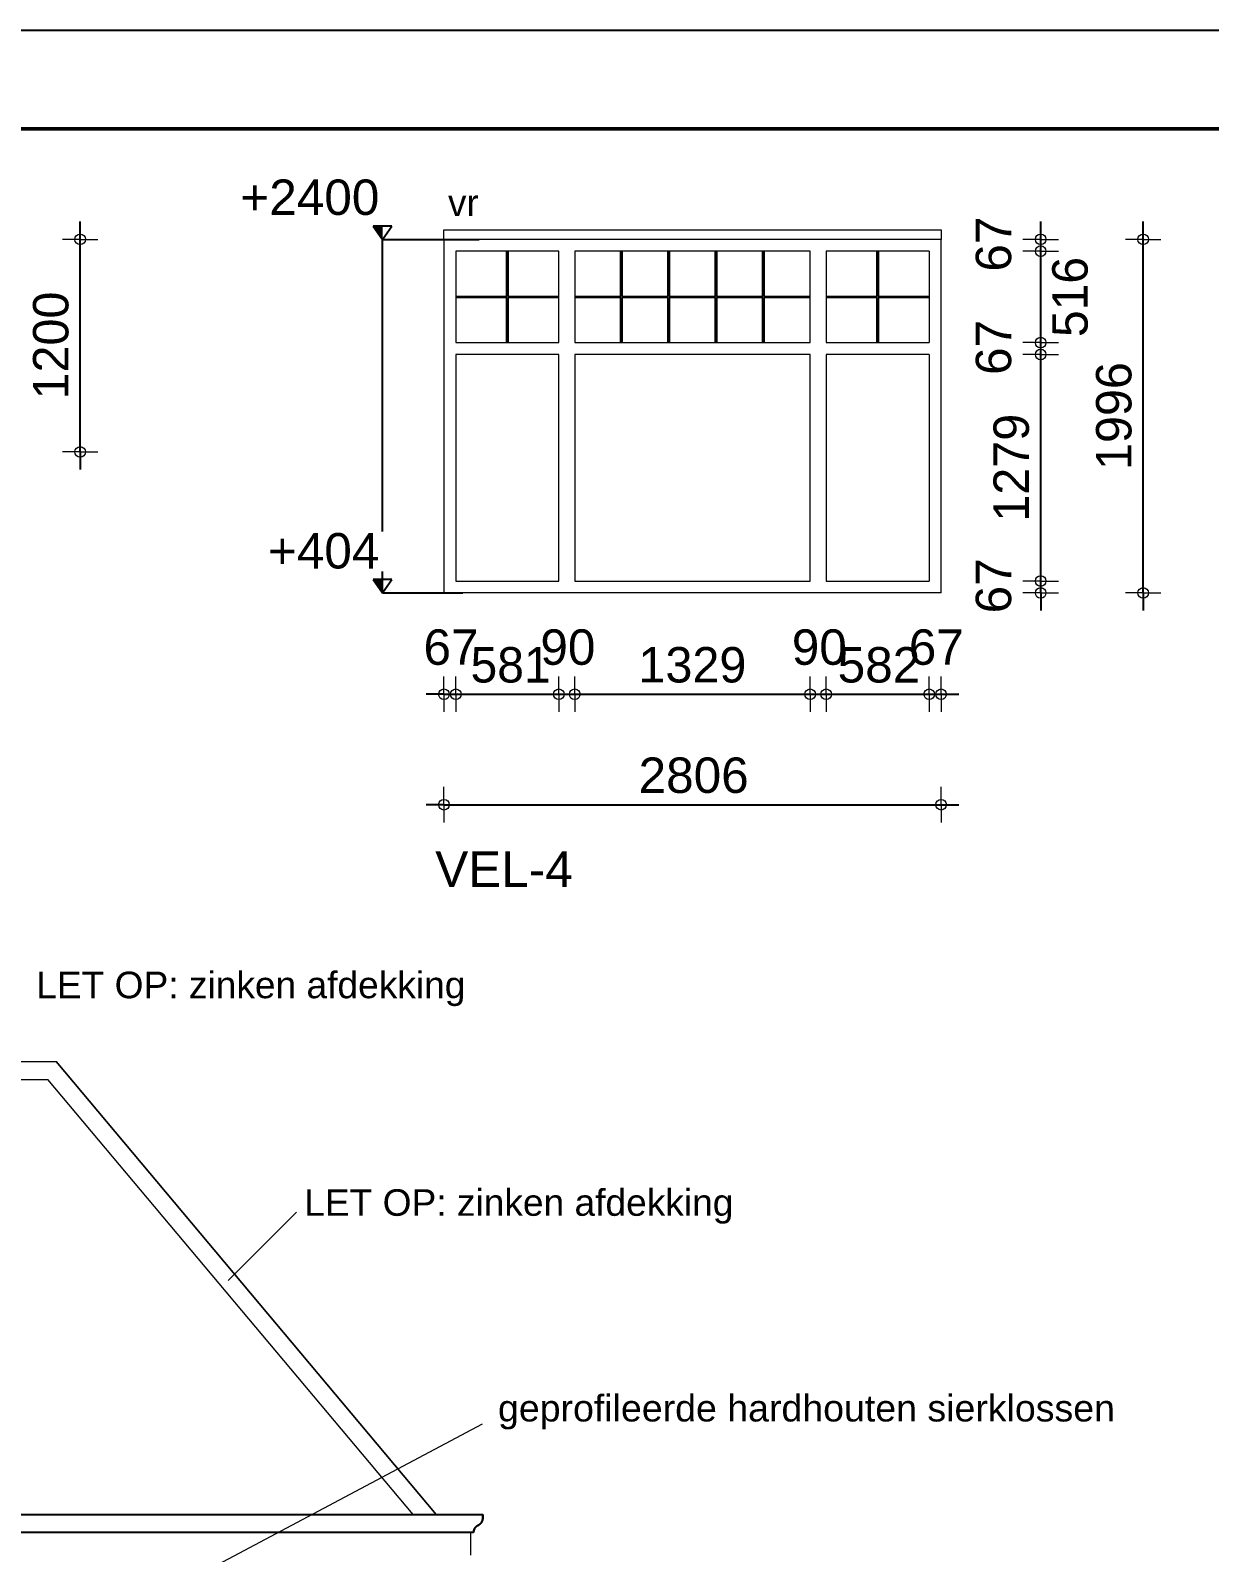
# Model space of a CAD drawing. Header units: millimetres. Extents: x 0 to 59350, y 0 to 29700.
# Drawn here: x 8516 to 11844, y 25404 to 29700 of the extents above; entities that cross this region are included whole.
import ezdxf

# ---------------------------------------------------------------- set-up
doc = ezdxf.new("R2010")
doc.units = ezdxf.units.MM
doc.linetypes.add('PUNKT2_S9', pattern=[1, 0, -1])
doc.layers.add('Standard', color=7, linetype='Continuous', lineweight=25)
doc.styles.add('ARIAL', font='arial.ttf')

msp = doc.modelspace()

# ---------------------------------------------------------------- hatches: boundary and pattern name
at = {"layer": 'Standard', "linetype": 'PUNKT2_S9', "lineweight": -3}
for points in [[(9510.3, 29110.4), (9510.3, 29147.9), (9484, 29147.9)], [(9510.3, 28112.4), (9510.3, 28149.9), (9484, 28149.9)]]:
    msp.add_hatch(color=7, dxfattribs=at).paths.add_polyline_path(points)

# ---------------------------------------------------------------- linework, layer by layer
at = {"layer": 'Standard', "color": 1, "linetype": 'Continuous', "lineweight": 25}
msp.add_line((59349.6, 29700), (-0.4, 29700), dxfattribs=at)
at = {"layer": 'Standard', "color": 30, "linetype": 'Continuous', "lineweight": 50}
msp.add_line((59072.1, 29422.5), (249.6, 29422.5), dxfattribs=at)
at = {"layer": 'Standard', "color": 7, "linetype": 'Continuous', "lineweight": -3}
for p, q in [((8656.8, 29110.4), (8656.8, 29160.4)), ((9536.5, 29147.9), (9484, 29147.9)), ((9484, 29147.9), (9510.3, 29110.4)), ((9510.3, 29110.4), (9536.5, 29147.9)), ((11367.5, 29110.4), (11367.5, 29160.4)), ((11656.8, 29110.4), (11656.8, 29160.4)), ((8656.8, 28510.4), (8656.8, 29110.4)), ((9510.3, 28285.3), (9510.3, 29110.4)), ((9510.3, 29110.4), (9783.1, 29110.4)), ((11367.5, 29076.9), (11367.5, 29110.4)), ((11656.8, 28112.4), (11656.8, 29110.4)), ((11367.5, 28818.9), (11367.5, 29076.9)), ((11367.5, 28785.4), (11367.5, 28818.9)), ((11367.5, 28145.9), (11367.5, 28785.4)), ((8656.8, 28510.4), (8656.8, 28460.4)), ((9536.5, 28149.9), (9484, 28149.9)), ((9484, 28149.9), (9510.3, 28112.4)), ((9510.3, 28112.4), (9510.3, 28173.2)), ((9510.3, 28112.4), (9536.5, 28149.9)), ((11367.5, 28112.4), (11367.5, 28145.9)), ((9510.3, 28112.4), (9737.1, 28112.4)), ((11367.5, 28112.4), (11367.5, 28062.4)), ((11656.8, 28112.4), (11656.8, 28062.4)), ((9683.5, 27826.4), (9633.5, 27826.4)), ((9683.5, 27826.4), (9717, 27826.4)), ((9717, 27826.4), (10007.5, 27826.4)), ((10007.5, 27826.4), (10052.5, 27826.4)), ((10052.5, 27826.4), (10157.4, 27826.4)), ((10157.4, 27826.4), (10717, 27826.4)), ((10717, 27826.4), (10762, 27826.4)), ((10762, 27826.4), (11053, 27826.4)), ((11053, 27826.4), (11086.5, 27826.4)), ((11086.5, 27826.4), (11136.5, 27826.4)), ((9683.5, 27514.7), (9633.5, 27514.7)), ((9683.5, 27514.7), (10157.8, 27514.7)), ((10157.8, 27514.7), (11086.5, 27514.7)), ((11086.5, 27514.7), (11136.5, 27514.7))]:
    msp.add_line(p, q, dxfattribs=at)
at = {"layer": 'Standard', "color": 7, "linetype": 'Continuous', "lineweight": 18}
for p, q in [((9683.5, 29110.4), (9683.5, 29137.6)), ((9683.5, 29137.6), (11086.5, 29137.6)), ((11086.5, 29137.6), (11086.5, 29110.4)), ((8656.8, 29110.4), (8606.8, 29110.4)), ((8656.8, 29110.4), (8706.8, 29110.4)), ((11367.5, 29110.4), (11317.5, 29110.4)), ((11367.5, 29110.4), (11417.5, 29110.4)), ((11656.8, 29110.4), (11606.8, 29110.4)), ((11656.8, 29110.4), (11706.8, 29110.4)), ((11367.5, 29076.9), (11317.5, 29076.9)), ((11367.5, 29076.9), (11417.5, 29076.9)), ((11367.5, 28818.9), (11317.5, 28818.9)), ((11367.5, 28785.4), (11317.5, 28785.4)), ((11367.5, 28818.9), (11417.5, 28818.9)), ((11367.5, 28785.4), (11417.5, 28785.4)), ((8656.8, 28510.4), (8606.8, 28510.4)), ((8656.8, 28510.4), (8706.8, 28510.4)), ((11367.5, 28145.9), (11317.5, 28145.9)), ((11367.5, 28145.9), (11417.5, 28145.9)), ((11367.5, 28112.4), (11317.5, 28112.4)), ((11367.5, 28112.4), (11417.5, 28112.4)), ((11656.8, 28112.4), (11606.8, 28112.4)), ((11656.8, 28112.4), (11706.8, 28112.4)), ((9683.5, 27826.4), (9683.5, 27876.4)), ((9717, 27826.4), (9717, 27876.4)), ((10007.5, 27826.4), (10007.5, 27876.4)), ((10052.5, 27826.4), (10052.5, 27876.4)), ((10717, 27826.4), (10717, 27876.4)), ((10762, 27826.4), (10762, 27876.4)), ((11053, 27826.4), (11053, 27876.4)), ((11086.5, 27826.4), (11086.5, 27876.4)), ((9683.5, 27826.4), (9683.5, 27776.4)), ((9717, 27826.4), (9717, 27776.4)), ((10007.5, 27826.4), (10007.5, 27776.4)), ((10052.5, 27826.4), (10052.5, 27776.4)), ((10717, 27826.4), (10717, 27776.4)), ((10762, 27826.4), (10762, 27776.4)), ((11053, 27826.4), (11053, 27776.4)), ((11086.5, 27826.4), (11086.5, 27776.4)), ((9683.5, 27514.7), (9683.5, 27564.7)), ((11086.5, 27514.7), (11086.5, 27564.7)), ((9683.5, 27514.7), (9683.5, 27464.7)), ((11086.5, 27514.7), (11086.5, 27464.7)), ((7153.1, 26739.4), (8566, 26739.4)), ((9596.5, 25511.4), (8566, 26739.4)), ((9074.2, 26171.5), (9267.2, 26364.5)), ((8941.3, 25314.8), (9791.8, 25766.7))]:
    msp.add_line(p, q, dxfattribs=at)
at = {"layer": 'Standard', "color": 51, "linetype": 'Continuous', "lineweight": 18}
for p, q in [((9683.5, 29110.4), (9683.5, 28112.4)), ((11086.5, 28112.4), (11086.5, 29110.4)), ((10007.5, 29076.9), (9717, 29076.9)), ((9717, 29076.9), (9717, 28818.9)), ((10007.5, 28818.9), (10007.5, 29076.9)), ((10052.5, 29076.9), (10052.5, 28818.9)), ((10717, 29076.9), (10052.5, 29076.9)), ((10717, 28818.9), (10717, 29076.9)), ((10762, 29076.9), (10762, 28818.9)), ((11053, 29076.9), (10762, 29076.9)), ((11053, 29076.9), (11053, 28818.9)), ((9717, 28818.9), (10007.5, 28818.9)), ((10007.5, 28785.4), (9717, 28785.4)), ((9717, 28785.4), (9717, 28145.9)), ((10007.5, 28145.9), (10007.5, 28785.4)), ((10052.5, 28818.9), (10717, 28818.9)), ((10717, 28785.4), (10052.5, 28785.4)), ((10052.5, 28785.4), (10052.5, 28145.9)), ((10717, 28145.9), (10717, 28785.4)), ((10762, 28818.9), (11053, 28818.9)), ((10762, 28785.4), (10762, 28145.9)), ((11053, 28785.4), (10762, 28785.4)), ((11053, 28785.4), (11053, 28145.9)), ((9717, 28145.9), (10007.5, 28145.9)), ((10052.5, 28145.9), (10717, 28145.9)), ((10762, 28145.9), (11053, 28145.9)), ((9759.5, 25396.4), (9759.5, 25460.4))]:
    msp.add_line(p, q, dxfattribs=at)
at = {"layer": 'Standard', "color": 36, "linetype": 'Continuous', "lineweight": 18}
msp.add_line((11086.5, 29110.4), (9683.5, 29110.4), dxfattribs=at)
at = {"layer": 'Standard', "color": 250, "linetype": 'Continuous', "lineweight": -3}
for p, q in [((9861, 28949.2), (9861, 29076.9)), ((9863.5, 29076.9), (9863.5, 28949.2)), ((10183, 28949.2), (10183, 29076.9)), ((10185.5, 29076.9), (10185.5, 28949.2)), ((10316.5, 28949.2), (10316.5, 29076.9)), ((10319, 29076.9), (10319, 28949.2)), ((10450, 28949.2), (10450, 29076.9)), ((10452.5, 29076.9), (10452.5, 28949.2)), ((10583.5, 28949.2), (10583.5, 29076.9)), ((10586, 29076.9), (10586, 28949.2)), ((10906.2, 28949.2), (10906.2, 29076.9)), ((10908.7, 29076.9), (10908.7, 28949.2)), ((9717, 28949.2), (9861, 28949.2)), ((9861, 28946.7), (9717, 28946.7)), ((9861, 28818.9), (9861, 28946.7)), ((9863.5, 28949.2), (10007.5, 28949.2)), ((9863.5, 28946.7), (9863.5, 28818.9)), ((10007.5, 28946.7), (9863.5, 28946.7)), ((10052.5, 28949.2), (10183, 28949.2)), ((10183, 28946.7), (10052.5, 28946.7)), ((10183, 28818.9), (10183, 28946.7)), ((10185.5, 28949.2), (10316.5, 28949.2)), ((10185.5, 28946.7), (10185.5, 28818.9)), ((10316.5, 28946.7), (10185.5, 28946.7)), ((10316.5, 28818.9), (10316.5, 28946.7)), ((10319, 28949.2), (10450, 28949.2)), ((10319, 28946.7), (10319, 28818.9)), ((10450, 28946.7), (10319, 28946.7)), ((10450, 28818.9), (10450, 28946.7)), ((10452.5, 28949.2), (10583.5, 28949.2)), ((10452.5, 28946.7), (10452.5, 28818.9)), ((10583.5, 28946.7), (10452.5, 28946.7)), ((10583.5, 28818.9), (10583.5, 28946.7)), ((10586, 28949.2), (10717, 28949.2)), ((10586, 28946.7), (10586, 28818.9)), ((10717, 28946.7), (10586, 28946.7)), ((10762, 28949.2), (10906.2, 28949.2)), ((10906.2, 28946.7), (10762, 28946.7)), ((10906.2, 28818.9), (10906.2, 28946.7)), ((10908.7, 28949.2), (11053, 28949.2)), ((10908.7, 28946.7), (10908.7, 28818.9)), ((11053, 28946.7), (10908.7, 28946.7))]:
    msp.add_line(p, q, dxfattribs=at)
at = {"layer": 'Standard', "color": 59, "linetype": 'Continuous', "lineweight": 18}
msp.add_line((11086.5, 28112.4), (9683.5, 28112.4), dxfattribs=at)
at = {"layer": 'Standard', "color": 34, "linetype": 'Continuous', "lineweight": 18}
for p, q in [((7129.7, 26789.4), (8589.4, 26789.4)), ((7129.7, 26789.4), (8589.4, 26789.4)), ((8589.4, 26789.4), (9661.7, 25511.4)), ((9661.7, 25511.4), (8589.4, 26789.4)), ((9661.7, 25511.4), (6057.4, 25511.4))]:
    msp.add_line(p, q, dxfattribs=at)
at = {"layer": 'Standard', "color": 5, "linetype": 'Continuous', "lineweight": -3}
for p, q in [((5926, 25511.4), (9793, 25511.4)), ((9773.3, 25476), (9773.8, 25476.6)), ((9773.8, 25476.6), (9773.3, 25476)), ((9773.8, 25476.6), (9774.4, 25477.1)), ((9774.4, 25477.1), (9773.8, 25476.6)), ((9774.4, 25477.1), (9774.9, 25477.6)), ((9774.9, 25477.6), (9774.4, 25477.1)), ((9774.9, 25477.6), (9775.5, 25478.1)), ((9775.5, 25478.1), (9774.9, 25477.6)), ((9775.5, 25478.1), (9776.2, 25478.6)), ((9776.2, 25478.6), (9775.5, 25478.1)), ((9776.2, 25478.6), (9776.8, 25479)), ((9776.8, 25479), (9776.2, 25478.6)), ((9776.8, 25479), (9777.4, 25479.5)), ((9777.4, 25479.5), (9776.8, 25479)), ((9777.4, 25479.5), (9778.1, 25479.9)), ((9778.1, 25479.9), (9777.4, 25479.5)), ((9778.1, 25479.9), (9778.7, 25480.2)), ((9778.7, 25480.2), (9778.1, 25479.9)), ((9778.7, 25480.2), (9779.4, 25480.6)), ((9779.4, 25480.6), (9778.7, 25480.2)), ((9779.4, 25480.6), (9780.6, 25481.2)), ((9780.6, 25481.2), (9779.4, 25480.6)), ((9780.6, 25481.2), (9781.2, 25481.5)), ((9781.2, 25481.5), (9780.6, 25481.2)), ((9781.2, 25481.5), (9781.9, 25481.9)), ((9781.9, 25481.9), (9781.2, 25481.5)), ((9781.9, 25481.9), (9782.6, 25482.3)), ((9782.6, 25482.3), (9781.9, 25481.9)), ((9782.6, 25482.3), (9783.2, 25482.7)), ((9783.2, 25482.7), (9782.6, 25482.3)), ((9783.2, 25482.7), (9783.8, 25483.2)), ((9783.8, 25483.2), (9783.2, 25482.7)), ((9783.8, 25483.2), (9784.4, 25483.6)), ((9784.4, 25483.6), (9783.8, 25483.2)), ((9784.4, 25483.6), (9785, 25484.1)), ((9785, 25484.1), (9784.4, 25483.6)), ((9785, 25484.1), (9785.6, 25484.6)), ((9785.6, 25484.6), (9785, 25484.1)), ((9785.6, 25484.6), (9786.2, 25485.2)), ((9786.2, 25485.2), (9785.6, 25484.6)), ((9786.2, 25485.2), (9786.7, 25485.7)), ((9786.7, 25485.7), (9786.2, 25485.2)), ((9786.7, 25485.7), (9787.2, 25486.3)), ((9787.2, 25486.3), (9786.7, 25485.7)), ((9787.2, 25486.3), (9787.8, 25486.9)), ((9787.8, 25486.9), (9787.2, 25486.3)), ((9787.8, 25486.9), (9788.2, 25487.5)), ((9788.2, 25487.5), (9787.8, 25486.9)), ((9788.2, 25487.5), (9788.7, 25488.1)), ((9788.7, 25488.1), (9788.2, 25487.5)), ((9788.7, 25488.1), (9789.1, 25488.7)), ((9789.1, 25488.7), (9788.7, 25488.1)), ((9789.1, 25488.7), (9789.6, 25489.4)), ((9789.6, 25489.4), (9789.1, 25488.7)), ((9789.6, 25489.4), (9790, 25490)), ((9790, 25490), (9789.6, 25489.4)), ((9790, 25490), (9790.3, 25490.7)), ((9790.3, 25490.7), (9790, 25490)), ((9790.3, 25490.7), (9790.7, 25491.4)), ((9790.7, 25491.4), (9790.3, 25490.7)), ((9790.7, 25491.4), (9791, 25492.1)), ((9791, 25492.1), (9790.7, 25491.4)), ((9791, 25492.1), (9791.3, 25492.8)), ((9791.3, 25492.8), (9791, 25492.1)), ((9791.3, 25492.8), (9791.6, 25493.5)), ((9791.6, 25493.5), (9791.3, 25492.8)), ((9791.6, 25493.5), (9791.9, 25494.2)), ((9791.9, 25494.2), (9791.6, 25493.5)), ((9791.9, 25494.2), (9792.1, 25495)), ((9792.1, 25495), (9791.9, 25494.2)), ((9792.1, 25495), (9792.3, 25495.7)), ((9792.3, 25495.7), (9792.1, 25495)), ((9792.3, 25495.7), (9792.5, 25496.4)), ((9792.5, 25496.4), (9792.3, 25495.7)), ((9792.5, 25496.4), (9792.7, 25497.2)), ((9792.7, 25497.2), (9792.5, 25496.4)), ((9792.7, 25497.2), (9792.8, 25498)), ((9792.8, 25498), (9792.7, 25497.2)), ((9792.8, 25498), (9792.9, 25498.7)), ((9792.9, 25498.7), (9792.8, 25498)), ((9792.9, 25498.7), (9793, 25499.5)), ((9793, 25499.5), (9792.9, 25498.7)), ((9793, 25511.4), (9793, 25501.4)), ((9793, 25501.4), (9793, 25511.4)), ((9793, 25501.1), (9793, 25501.4)), ((9793, 25501.4), (9793, 25501.1)), ((9793, 25500.2), (9793, 25501.1)), ((9793, 25501.1), (9793, 25500.2)), ((9793, 25499.5), (9793, 25500.2)), ((9793, 25500.2), (9793, 25499.5)), ((9767.1, 25460.4), (5952, 25460.4)), ((9767.1, 25462.2), (9767.2, 25463)), ((9767.2, 25463), (9767.1, 25462.2)), ((9767.1, 25461.5), (9767.1, 25462.2)), ((9767.1, 25462.2), (9767.1, 25461.5)), ((9767.1, 25460.4), (9767.1, 25461.5)), ((9767.1, 25461.5), (9767.1, 25460.4)), ((9767.2, 25463), (9767.3, 25463.7)), ((9767.3, 25463.7), (9767.2, 25463)), ((9767.3, 25463.7), (9767.4, 25464.5)), ((9767.4, 25464.5), (9767.3, 25463.7)), ((9767.4, 25464.5), (9767.6, 25465.2)), ((9767.6, 25465.2), (9767.4, 25464.5)), ((9767.6, 25465.2), (9767.7, 25466)), ((9767.7, 25466), (9767.6, 25465.2)), ((9767.7, 25466), (9767.9, 25466.7)), ((9767.9, 25466.7), (9767.7, 25466)), ((9767.9, 25466.7), (9768.2, 25467.5)), ((9768.2, 25467.5), (9767.9, 25466.7)), ((9768.2, 25467.5), (9768.4, 25468.2)), ((9768.4, 25468.2), (9768.2, 25467.5)), ((9768.4, 25468.2), (9768.7, 25468.9)), ((9768.7, 25468.9), (9768.4, 25468.2)), ((9768.7, 25468.9), (9769, 25469.6)), ((9769, 25469.6), (9768.7, 25468.9)), ((9769, 25469.6), (9769.3, 25470.3)), ((9769.3, 25470.3), (9769, 25469.6)), ((9769.3, 25470.3), (9769.7, 25471)), ((9769.7, 25471), (9769.3, 25470.3)), ((9769.7, 25471), (9770.1, 25471.7)), ((9770.1, 25471.7), (9769.7, 25471)), ((9770.1, 25471.7), (9770.4, 25472.4)), ((9770.4, 25472.4), (9770.1, 25471.7)), ((9770.4, 25472.4), (9770.9, 25473)), ((9770.9, 25473), (9770.4, 25472.4)), ((9770.9, 25473), (9771.3, 25473.6)), ((9771.3, 25473.6), (9770.9, 25473)), ((9771.3, 25473.6), (9771.8, 25474.3)), ((9771.8, 25474.3), (9771.3, 25473.6)), ((9771.8, 25474.3), (9772.2, 25474.9)), ((9772.2, 25474.9), (9771.8, 25474.3)), ((9772.2, 25474.9), (9772.7, 25475.4)), ((9772.7, 25475.4), (9772.2, 25474.9)), ((9772.7, 25475.4), (9773.3, 25476)), ((9773.3, 25476), (9772.7, 25475.4))]:
    msp.add_line(p, q, dxfattribs=at)
at = {"layer": 'Standard', "color": 7, "linetype": 'Continuous', "lineweight": 18}
for centre in [(8656.8, 29110.4), (11367.5, 29110.4), (11367.5, 29076.9), (11656.8, 29110.4), (11367.5, 28818.9), (11367.5, 28785.4), (8656.8, 28510.4), (11367.5, 28145.9), (11367.5, 28112.4), (11656.8, 28112.4), (9683.5, 27826.4), (9717, 27826.4), (10007.5, 27826.4), (10052.5, 27826.4), (10717, 27826.4), (10762, 27826.4), (11053, 27826.4), (11086.5, 27826.4), (9683.5, 27514.7), (11086.5, 27514.7)]:
    msp.add_circle(centre, 15, dxfattribs=at)

# ---------------------------------------------------------------- texts
at = {"layer": 'Standard', "color": 7, "linetype": 'Continuous', "lineweight": -3, "char_height": 100, "attachment_point": 7, "style": 'ARIAL'}
for s, insert, width in [('\\W1.00;+2400', (9108.9, 29177.9), 445.203), ('\\W1.00;+404', (9186.6, 28179.9), 366.804)]:
    msp.add_mtext(s, dxfattribs=dict(at, insert=insert, width=width))
at = {"layer": 'Standard', "color": 7, "linetype": 'Continuous', "lineweight": 18, "attachment_point": 7, "style": 'ARIAL'}
for s, insert, char_height, width in [('\\W0.99;vr', (9695, 29175.9), 75, 124.639), ('\\W1.00;67', (9625.7, 27908.1), 100, 206.656), ('\\W1.00;90', (9955.6, 27908.1), 100, 206.656), ('\\W1.00;90', (10665.1, 27908.1), 100, 206.656), ('\\W1.00;67', (10995.2, 27908.1), 100, 206.656), ('\\W0.97;581', (9758.5, 27858.1), 100, 283.554), ('\\W0.98;1329', (10232.4, 27858.2), 100, 362.353), ('\\W1.00;582', (10794.6, 27858.1), 100, 285.149), ('\\W1.00;2806', (10232.8, 27546.5), 100, 363.563), ('\\W1.00;LET\\~OP:\\~zinken\\~afdekking', (8532.8, 26945.8), 75, 1252.611), ('\\W1.00;LET\\~OP:\\~zinken\\~afdekking', (9289.2, 26331.7), 75, 1252.611), ('\\W1.01;geprofileerde\\~hardhouten\\~sierklossen', (9836, 25751.2), 75, 1772.752)]:
    msp.add_mtext(s, dxfattribs=dict(at, insert=insert, char_height=char_height, width=width))
at = {"layer": 'Standard', "color": 7, "linetype": 'Continuous', "lineweight": 18, "char_height": 100, "attachment_point": 7, "rotation": 90, "style": 'ARIAL'}
for s, insert, width in [('\\W1.00;67', (11285.7, 29019.2), 206.656), ('\\W0.97;516', (11501.5, 28834.6), 283.554), ('\\W0.98;1200', (8625.1, 28658.4), 362.353), ('\\W1.00;67', (11285.7, 28727.7), 206.656), ('\\W0.98;1996', (11625.1, 28459.3), 362.353), ('\\W0.98;1279', (11335.7, 28313.4), 362.353), ('\\W1.00;67', (11285.7, 28054.7), 206.656)]:
    msp.add_mtext(s, dxfattribs=dict(at, insert=insert, width=width))
at = {"layer": 'Standard', "color": 7, "linetype": 'Continuous', "lineweight": 50, "insert": (9658.9, 27282.7), "char_height": 100, "width": 440.077, "attachment_point": 7, "style": 'ARIAL'}
msp.add_mtext('\\W1.00;VEL-4', dxfattribs=at)

doc.saveas('drawing.dxf')
